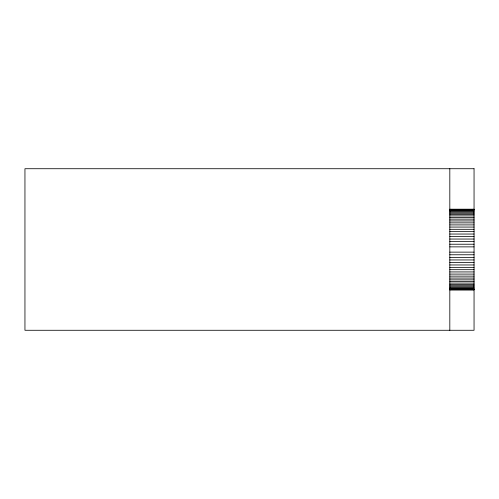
<?xml version="1.0" encoding="UTF-8"?>
<svg xmlns="http://www.w3.org/2000/svg" width="499" height="499" viewBox="0 0 499 499"><rect width="100%" height="100%" fill="white"/><g stroke="black" fill="none" stroke-linecap="round" stroke-linejoin="round"><path stroke-width="0.75" d="M449.817 209.2L474.05 209.2M449.817 209.461L474.05 209.461M449.817 209.892L474.05 209.892M449.817 210.491L474.05 210.491M449.817 211.258L474.05 211.258M449.817 212.187L474.05 212.187M449.817 213.279L474.05 213.279M449.817 214.526L474.05 214.526M449.817 215.917L474.05 215.917M449.817 217.458L474.05 217.458M449.817 219.136L474.05 219.136M449.817 220.945L474.05 220.945M449.817 222.872L474.05 222.872M449.817 224.912L474.05 224.912M449.817 227.064L474.05 227.064M449.817 229.309L474.05 229.309M449.817 231.636L474.05 231.636M449.817 234.043L474.05 234.043M449.817 236.52L474.05 236.52M449.817 239.046L474.05 239.046M449.817 241.622L474.05 241.622M449.817 244.229L474.05 244.229M449.817 246.862L474.05 246.862M449.817 252.138L474.05 252.138M449.817 254.771L474.05 254.771M449.817 257.378L474.05 257.378M449.817 259.954L474.05 259.954M449.817 262.48L474.05 262.48M449.817 264.957L474.05 264.957M449.817 267.364L474.05 267.364M449.817 269.691L474.05 269.691M449.817 271.936L474.05 271.936M449.817 274.088L474.05 274.088M449.817 276.128L474.05 276.128M449.817 278.055L474.05 278.055M449.817 279.864L474.05 279.864M449.817 281.542L474.05 281.542M449.817 283.083L474.05 283.083M449.817 284.474L474.05 284.474M449.817 285.721L474.05 285.721M449.817 286.813L474.05 286.813M449.817 287.742L474.05 287.742M449.817 288.509L474.05 288.509M449.817 289.108L474.05 289.108M449.817 289.539L474.05 289.539M449.817 289.8L474.05 289.857L449.817 289.888M449.817 168.724L449.817 330.276M474.05 168.724L24.95 168.724L24.95 330.276L474.05 330.276L474.05 168.724"/></g></svg>
